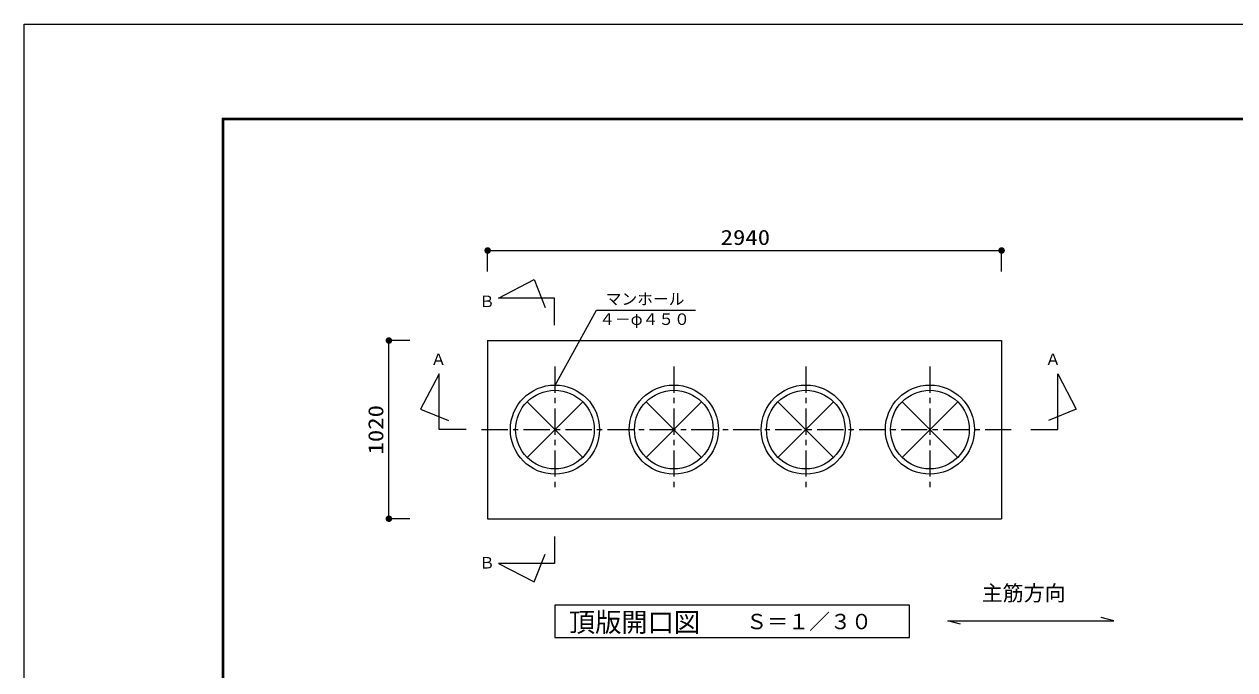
# Model space of a CAD drawing. Units: millimetres, scale not verified. Extents: x -8910 to 8910, y -6308 to 6308.
# Drawn here: x -8910 to -1985, y 2612 to 6308 of the extents above; entities that cross this region are included whole.
import ezdxf
from ezdxf.enums import TextEntityAlignment as Align

# ---------------------------------------------------------------- set-up
doc = ezdxf.new("R2010")
doc.units = ezdxf.units.MM
doc.header["$LTSCALE"] = 30
doc.linetypes.add('CHAIN1', pattern=[8, 5, -1, 1, -1])
for name, color, linetype, lineweight in [('0-0_空気管', 3, 'Continuous', 25), ('0-1_機器', 2, 'Continuous', 25), ('0-4_00クル-フ-6寸法', 132, 'Continuous', 25), ('1-1_2-5_MOJI', 3, 'Continuous', 25), ('1-4_図面枠', 7, 'Continuous', 25), ('1-5_Axis_waku', 7, 'Continuous', 25)]:
    doc.layers.add(name, color=color, linetype=linetype, lineweight=lineweight)
doc.styles.add('ＭＳ ゴシック', font='')
doc.styles.get('ＭＳ ゴシック').set_extended_font_data('MS Gothic')

msp = doc.modelspace()

# ---------------------------------------------------------------- linework, layer by layer
at = {"layer": '0-0_空気管'}
for p, q in [((-6196.54, 4738.71), (-5992.88, 4845.04)), ((-5992.88, 4845.04), (-5928.91, 4685.43)), ((-5876.54, 4738.71), (-6196.54, 4738.71)), ((-5876.54, 4584.34), (-5876.54, 4738.71)), ((-6033.01, 4145.6), (-5714.81, 3827.4)), ((-6033.01, 3827.4), (-5714.81, 4145.6)), ((-5353.01, 4145.6), (-5034.81, 3827.4)), ((-5353.01, 3827.4), (-5034.81, 4145.6)), ((-4598.01, 4145.6), (-4279.82, 3827.4)), ((-4598.01, 3827.4), (-4279.82, 4145.6)), ((-3888.01, 4145.6), (-3569.82, 3827.4)), ((-3888.01, 3827.4), (-3569.82, 4145.6)), ((-6382.67, 3986.5), (-6537.04, 3986.5)), ((-3152.26, 3986.5), (-2997.89, 3986.5)), ((-5876.54, 3375.12), (-5876.54, 3220.76))]:
    msp.add_line(p, q, dxfattribs=at)
at = {"layer": '0-0_空気管', "linetype": 'CHAIN1'}
for p, q in [((-5873.91, 4347.61), (-5873.91, 3637.13)), ((-5193.91, 4347.61), (-5193.91, 3637.13)), ((-4438.92, 4347.61), (-4438.92, 3637.13)), ((-3728.92, 4347.61), (-3728.92, 3637.13)), ((-6293.7, 3986.5), (-3234.38, 3986.5))]:
    msp.add_line(p, q, dxfattribs=at)
at = {"layer": '0-0_空気管'}
for points in [[(-5873.91, 4236.5), (-5635.72, 4670.99), (-5070.42, 4670.99)], [(-6537.04, 3986.5), (-6537.04, 4306.51), (-6643.36, 4102.84), (-6483.76, 4038.88)], [(-2997.89, 3986.5), (-2997.89, 4306.51), (-2891.56, 4102.84), (-3051.17, 4038.88)], [(-5876.54, 3220.76), (-6196.54, 3220.76), (-5992.88, 3114.42), (-5928.91, 3274.04)]]:
    msp.add_lwpolyline(points, dxfattribs=at)
msp.add_lwpolyline([(-3845.77, 2795.73), (-3845.77, 2982.04), (-5875.1, 2982.04), (-5875.1, 2795.73)], close=True, dxfattribs=at)
for centre, radius in [((-5873.91, 3986.5), 255), ((-5193.91, 3986.5), 255), ((-4438.91, 3986.5), 255), ((-3728.91, 3986.5), 255), ((-5873.91, 3986.5), 225), ((-5193.91, 3986.5), 225), ((-4438.91, 3986.5), 225), ((-3728.91, 3986.5), 225)]:
    msp.add_circle(centre, radius, dxfattribs=at)
at = {"layer": '0-1_機器'}
for p, q in [((-6258.91, 4496.5), (-6258.91, 3476.5)), ((-6258.91, 4496.5), (-3318.91, 4496.5)), ((-3318.91, 4496.5), (-3318.91, 3476.5)), ((-6258.91, 3476.5), (-3318.91, 3476.5))]:
    msp.add_line(p, q, dxfattribs=at)
at = {"layer": '0-4_00クル-フ-6寸法', "color": 4}
for p, q in [((-6258.91, 4891.99), (-6258.91, 5011.99)), ((-6258.91, 5011.99), (-3318.91, 5011.99)), ((-3318.91, 4891.99), (-3318.91, 5011.99)), ((-6703.77, 4496.5), (-6823.77, 4496.5)), ((-6823.77, 3476.5), (-6823.77, 4496.5)), ((-6703.77, 3476.5), (-6823.77, 3476.5))]:
    msp.add_line(p, q, dxfattribs=at)
at = {"layer": '0-4_00クル-フ-6寸法'}
for points in [[(-6258.91, 5011.99), (-6277.66, 5011.99), (-6277.51, 5014.34)], [(-6258.91, 5011.99), (-6277.51, 5009.64), (-6277.66, 5011.99)], [(-6258.91, 5011.99), (-6277.51, 5014.34), (-6277.07, 5016.65)], [(-6258.91, 5011.99), (-6277.07, 5007.33), (-6277.51, 5009.64)], [(-6258.91, 5011.99), (-6277.07, 5016.65), (-6276.35, 5018.89)], [(-6258.91, 5011.99), (-6276.35, 5005.09), (-6277.07, 5007.33)], [(-6258.91, 5011.99), (-6276.35, 5018.89), (-6275.34, 5021.02)], [(-6258.91, 5011.99), (-6275.34, 5002.96), (-6276.35, 5005.09)], [(-6258.91, 5011.99), (-6275.34, 5021.02), (-6274.08, 5023.01)], [(-6258.91, 5011.99), (-6274.08, 5000.97), (-6275.34, 5002.96)], [(-6258.91, 5011.99), (-6274.08, 5023.01), (-6272.58, 5024.83)], [(-6258.91, 5011.99), (-6272.58, 4999.16), (-6274.08, 5000.97)], [(-6258.91, 5011.99), (-6272.58, 5024.83), (-6270.86, 5026.44)], [(-6258.91, 5011.99), (-6270.86, 4997.54), (-6272.58, 4999.16)], [(-6258.91, 5011.99), (-6270.86, 5026.44), (-6268.96, 5027.82)], [(-6258.91, 5011.99), (-6268.96, 4996.16), (-6270.86, 4997.54)], [(-6258.91, 5011.99), (-6268.96, 5027.82), (-6266.9, 5028.96)], [(-6258.91, 5011.99), (-6266.9, 4995.02), (-6268.96, 4996.16)], [(-6258.91, 5011.99), (-6266.9, 5028.96), (-6264.71, 5029.82)], [(-6258.91, 5011.99), (-6264.71, 4994.16), (-6266.9, 4995.02)], [(-6258.91, 5011.99), (-6264.71, 5029.82), (-6262.43, 5030.41)], [(-6258.91, 5011.99), (-6262.43, 4993.57), (-6264.71, 4994.16)], [(-6258.91, 5011.99), (-6262.43, 5030.41), (-6260.09, 5030.7)], [(-6258.91, 5011.99), (-6260.09, 4993.28), (-6262.43, 4993.57)], [(-6258.91, 5011.99), (-6260.09, 5030.7), (-6257.74, 5030.7)], [(-6258.91, 5011.99), (-6257.74, 4993.28), (-6260.09, 4993.28)], [(-6258.91, 5011.99), (-6257.74, 5030.7), (-6255.4, 5030.41)], [(-6258.91, 5011.99), (-6255.4, 5030.41), (-6253.12, 5029.82)], [(-6258.91, 5011.99), (-6253.12, 5029.82), (-6250.93, 5028.96)], [(-6258.91, 5011.99), (-6250.93, 5028.96), (-6248.87, 5027.82)], [(-6258.91, 5011.99), (-6248.87, 5027.82), (-6246.96, 5026.44)], [(-6258.91, 5011.99), (-6246.96, 5026.44), (-6245.24, 5024.83)], [(-6258.91, 5011.99), (-6245.24, 5024.83), (-6243.74, 5023.01)], [(-6258.91, 5011.99), (-6243.74, 5023.01), (-6242.48, 5021.02)], [(-6258.91, 5011.99), (-6242.48, 5021.02), (-6241.48, 5018.89)], [(-6258.91, 5011.99), (-6241.48, 5018.89), (-6240.75, 5016.65)], [(-6258.91, 5011.99), (-6240.75, 5016.65), (-6240.31, 5014.34)], [(-6258.91, 5011.99), (-6240.31, 5014.34), (-6240.16, 5011.99)], [(-6258.91, 5011.99), (-6255.4, 4993.57), (-6257.74, 4993.28)], [(-6258.91, 5011.99), (-6253.12, 4994.16), (-6255.4, 4993.57)], [(-6258.91, 5011.99), (-6250.93, 4995.02), (-6253.12, 4994.16)], [(-6258.91, 5011.99), (-6248.87, 4996.16), (-6250.93, 4995.02)], [(-6258.91, 5011.99), (-6246.96, 4997.54), (-6248.87, 4996.16)], [(-6258.91, 5011.99), (-6245.24, 4999.16), (-6246.96, 4997.54)], [(-6258.91, 5011.99), (-6243.74, 5000.97), (-6245.24, 4999.16)], [(-6258.91, 5011.99), (-6242.48, 5002.96), (-6243.74, 5000.97)], [(-6258.91, 5011.99), (-6241.48, 5005.09), (-6242.48, 5002.96)], [(-6258.91, 5011.99), (-6240.75, 5007.33), (-6241.48, 5005.09)], [(-6258.91, 5011.99), (-6240.31, 5009.64), (-6240.75, 5007.33)], [(-6258.91, 5011.99), (-6240.16, 5011.99), (-6240.31, 5009.64)], [(-3318.91, 5011.99), (-3337.66, 5011.99), (-3337.51, 5014.34)], [(-3318.91, 5011.99), (-3337.51, 5009.64), (-3337.66, 5011.99)], [(-3318.91, 5011.99), (-3337.51, 5014.34), (-3337.07, 5016.65)], [(-3318.91, 5011.99), (-3337.07, 5007.33), (-3337.51, 5009.64)], [(-3318.91, 5011.99), (-3337.07, 5016.65), (-3336.35, 5018.89)], [(-3318.91, 5011.99), (-3336.35, 5005.09), (-3337.07, 5007.33)], [(-3318.91, 5011.99), (-3336.35, 5018.89), (-3335.34, 5021.02)], [(-3318.91, 5011.99), (-3335.34, 5002.96), (-3336.35, 5005.09)], [(-3318.91, 5011.99), (-3335.34, 5021.02), (-3334.08, 5023.01)], [(-3318.91, 5011.99), (-3334.08, 5000.97), (-3335.34, 5002.96)], [(-3318.91, 5011.99), (-3334.08, 5023.01), (-3332.58, 5024.83)], [(-3318.91, 5011.99), (-3332.58, 4999.16), (-3334.08, 5000.97)], [(-3318.91, 5011.99), (-3332.58, 5024.83), (-3330.86, 5026.44)], [(-3318.91, 5011.99), (-3330.86, 4997.54), (-3332.58, 4999.16)], [(-3318.91, 5011.99), (-3330.86, 5026.44), (-3328.96, 5027.82)], [(-3318.91, 5011.99), (-3328.96, 4996.16), (-3330.86, 4997.54)], [(-3318.91, 5011.99), (-3328.96, 5027.82), (-3326.9, 5028.96)], [(-3318.91, 5011.99), (-3326.9, 4995.02), (-3328.96, 4996.16)], [(-3318.91, 5011.99), (-3326.9, 5028.96), (-3324.71, 5029.82)], [(-3318.91, 5011.99), (-3324.71, 4994.16), (-3326.9, 4995.02)], [(-3318.91, 5011.99), (-3324.71, 5029.82), (-3322.43, 5030.41)], [(-3318.91, 5011.99), (-3322.43, 4993.57), (-3324.71, 4994.16)], [(-3318.91, 5011.99), (-3322.43, 5030.41), (-3320.09, 5030.7)], [(-3318.91, 5011.99), (-3320.09, 4993.28), (-3322.43, 4993.57)], [(-3318.91, 5011.99), (-3320.09, 5030.7), (-3317.74, 5030.7)], [(-3318.91, 5011.99), (-3317.74, 4993.28), (-3320.09, 4993.28)], [(-3318.91, 5011.99), (-3317.74, 5030.7), (-3315.4, 5030.41)], [(-3318.91, 5011.99), (-3315.4, 5030.41), (-3313.12, 5029.82)], [(-3318.91, 5011.99), (-3313.12, 5029.82), (-3310.93, 5028.96)], [(-3318.91, 5011.99), (-3310.93, 5028.96), (-3308.87, 5027.82)], [(-3318.91, 5011.99), (-3308.87, 5027.82), (-3306.96, 5026.44)], [(-3318.91, 5011.99), (-3306.96, 5026.44), (-3305.24, 5024.83)], [(-3318.91, 5011.99), (-3305.24, 5024.83), (-3303.74, 5023.01)], [(-3318.91, 5011.99), (-3303.74, 5023.01), (-3302.48, 5021.02)], [(-3318.91, 5011.99), (-3302.48, 5021.02), (-3301.48, 5018.89)], [(-3318.91, 5011.99), (-3301.48, 5018.89), (-3300.75, 5016.65)], [(-3318.91, 5011.99), (-3300.75, 5016.65), (-3300.31, 5014.34)], [(-3318.91, 5011.99), (-3300.31, 5014.34), (-3300.16, 5011.99)], [(-3318.91, 5011.99), (-3315.4, 4993.57), (-3317.74, 4993.28)], [(-3318.91, 5011.99), (-3313.12, 4994.16), (-3315.4, 4993.57)], [(-3318.91, 5011.99), (-3310.93, 4995.02), (-3313.12, 4994.16)], [(-3318.91, 5011.99), (-3308.87, 4996.16), (-3310.93, 4995.02)], [(-3318.91, 5011.99), (-3306.96, 4997.54), (-3308.87, 4996.16)], [(-3318.91, 5011.99), (-3305.24, 4999.16), (-3306.96, 4997.54)], [(-3318.91, 5011.99), (-3303.74, 5000.97), (-3305.24, 4999.16)], [(-3318.91, 5011.99), (-3302.48, 5002.96), (-3303.74, 5000.97)], [(-3318.91, 5011.99), (-3301.48, 5005.09), (-3302.48, 5002.96)], [(-3318.91, 5011.99), (-3300.75, 5007.33), (-3301.48, 5005.09)], [(-3318.91, 5011.99), (-3300.31, 5009.64), (-3300.75, 5007.33)], [(-3318.91, 5011.99), (-3300.16, 5011.99), (-3300.31, 5009.64)], [(-6823.77, 4496.5), (-6842.19, 4500.01), (-6841.6, 4502.29)], [(-6823.77, 4496.5), (-6841.6, 4502.29), (-6840.73, 4504.48)], [(-6823.77, 4496.5), (-6840.73, 4504.48), (-6839.6, 4506.54)], [(-6823.77, 4496.5), (-6839.6, 4506.54), (-6838.21, 4508.45)], [(-6823.77, 4496.5), (-6838.21, 4508.45), (-6836.6, 4510.17)], [(-6823.77, 4496.5), (-6836.6, 4510.17), (-6834.79, 4511.67)], [(-6823.77, 4496.5), (-6834.79, 4511.67), (-6832.8, 4512.93)], [(-6823.77, 4496.5), (-6832.8, 4512.93), (-6830.67, 4513.93)], [(-6823.77, 4496.5), (-6830.67, 4513.93), (-6828.43, 4514.66)], [(-6823.77, 4496.5), (-6828.43, 4514.66), (-6826.12, 4515.1)], [(-6823.77, 4496.5), (-6826.12, 4515.1), (-6823.77, 4515.25)], [(-6823.77, 4496.5), (-6823.77, 4515.25), (-6821.42, 4515.1)], [(-6823.77, 4496.5), (-6821.42, 4515.1), (-6819.1, 4514.66)], [(-6823.77, 4496.5), (-6819.1, 4514.66), (-6816.87, 4513.93)], [(-6823.77, 4496.5), (-6816.87, 4513.93), (-6814.73, 4512.93)], [(-6823.77, 4496.5), (-6814.73, 4512.93), (-6812.75, 4511.67)], [(-6823.77, 4496.5), (-6812.75, 4511.67), (-6810.93, 4510.17)], [(-6823.77, 4496.5), (-6810.93, 4510.17), (-6809.32, 4508.45)], [(-6823.77, 4496.5), (-6809.32, 4508.45), (-6807.94, 4506.54)], [(-6823.77, 4496.5), (-6807.94, 4506.54), (-6806.8, 4504.48)], [(-6823.77, 4496.5), (-6806.8, 4504.48), (-6805.94, 4502.29)], [(-6823.77, 4496.5), (-6805.94, 4502.29), (-6805.35, 4500.01)], [(-6823.77, 4496.5), (-6842.48, 4497.67), (-6842.19, 4500.01)], [(-6823.77, 4496.5), (-6842.48, 4495.32), (-6842.48, 4497.67)], [(-6823.77, 4496.5), (-6842.19, 4492.98), (-6842.48, 4495.32)], [(-6823.77, 4496.5), (-6841.6, 4490.7), (-6842.19, 4492.98)], [(-6823.77, 4496.5), (-6840.73, 4488.51), (-6841.6, 4490.7)], [(-6823.77, 4496.5), (-6839.6, 4486.45), (-6840.73, 4488.51)], [(-6823.77, 4496.5), (-6838.21, 4484.55), (-6839.6, 4486.45)], [(-6823.77, 4496.5), (-6836.6, 4482.83), (-6838.21, 4484.55)], [(-6823.77, 4496.5), (-6834.79, 4481.33), (-6836.6, 4482.83)], [(-6823.77, 4496.5), (-6832.8, 4480.07), (-6834.79, 4481.33)], [(-6823.77, 4496.5), (-6830.67, 4479.06), (-6832.8, 4480.07)], [(-6823.77, 4496.5), (-6828.43, 4478.34), (-6830.67, 4479.06)], [(-6823.77, 4496.5), (-6826.12, 4477.9), (-6828.43, 4478.34)], [(-6823.77, 4496.5), (-6823.77, 4477.75), (-6826.12, 4477.9)], [(-6823.77, 4496.5), (-6805.35, 4500.01), (-6805.05, 4497.67)], [(-6823.77, 4496.5), (-6805.05, 4497.67), (-6805.05, 4495.32)], [(-6823.77, 4496.5), (-6821.42, 4477.9), (-6823.77, 4477.75)], [(-6823.77, 4496.5), (-6819.1, 4478.34), (-6821.42, 4477.9)], [(-6823.77, 4496.5), (-6816.87, 4479.06), (-6819.1, 4478.34)], [(-6823.77, 4496.5), (-6814.73, 4480.07), (-6816.87, 4479.06)], [(-6823.77, 4496.5), (-6812.75, 4481.33), (-6814.73, 4480.07)], [(-6823.77, 4496.5), (-6810.93, 4482.83), (-6812.75, 4481.33)], [(-6823.77, 4496.5), (-6809.32, 4484.55), (-6810.93, 4482.83)], [(-6823.77, 4496.5), (-6807.94, 4486.45), (-6809.32, 4484.55)], [(-6823.77, 4496.5), (-6806.8, 4488.51), (-6807.94, 4486.45)], [(-6823.77, 4496.5), (-6805.94, 4490.7), (-6806.8, 4488.51)], [(-6823.77, 4496.5), (-6805.35, 4492.98), (-6805.94, 4490.7)], [(-6823.77, 4496.5), (-6805.05, 4495.32), (-6805.35, 4492.98)], [(-6823.77, 3476.5), (-6842.48, 3477.67), (-6842.19, 3480.01)], [(-6823.77, 3476.5), (-6842.48, 3475.32), (-6842.48, 3477.67)], [(-6823.77, 3476.5), (-6842.19, 3472.98), (-6842.48, 3475.32)], [(-6823.77, 3476.5), (-6842.19, 3480.01), (-6841.6, 3482.29)], [(-6823.77, 3476.5), (-6841.6, 3470.7), (-6842.19, 3472.98)], [(-6823.77, 3476.5), (-6841.6, 3482.29), (-6840.73, 3484.48)], [(-6823.77, 3476.5), (-6840.73, 3468.51), (-6841.6, 3470.7)], [(-6823.77, 3476.5), (-6840.73, 3484.48), (-6839.6, 3486.54)], [(-6823.77, 3476.5), (-6839.6, 3466.45), (-6840.73, 3468.51)], [(-6823.77, 3476.5), (-6839.6, 3486.54), (-6838.21, 3488.45)], [(-6823.77, 3476.5), (-6838.21, 3464.55), (-6839.6, 3466.45)], [(-6823.77, 3476.5), (-6838.21, 3488.45), (-6836.6, 3490.17)], [(-6823.77, 3476.5), (-6836.6, 3462.83), (-6838.21, 3464.55)], [(-6823.77, 3476.5), (-6836.6, 3490.17), (-6834.79, 3491.67)], [(-6823.77, 3476.5), (-6834.79, 3461.33), (-6836.6, 3462.83)], [(-6823.77, 3476.5), (-6834.79, 3491.67), (-6832.8, 3492.93)], [(-6823.77, 3476.5), (-6832.8, 3460.07), (-6834.79, 3461.33)], [(-6823.77, 3476.5), (-6832.8, 3492.93), (-6830.67, 3493.93)], [(-6823.77, 3476.5), (-6830.67, 3459.06), (-6832.8, 3460.07)], [(-6823.77, 3476.5), (-6830.67, 3493.93), (-6828.43, 3494.66)], [(-6823.77, 3476.5), (-6828.43, 3458.34), (-6830.67, 3459.06)], [(-6823.77, 3476.5), (-6828.43, 3494.66), (-6826.12, 3495.1)], [(-6823.77, 3476.5), (-6826.12, 3457.9), (-6828.43, 3458.34)], [(-6823.77, 3476.5), (-6826.12, 3495.1), (-6823.77, 3495.25)], [(-6823.77, 3476.5), (-6823.77, 3457.75), (-6826.12, 3457.9)], [(-6823.77, 3476.5), (-6823.77, 3495.25), (-6821.42, 3495.1)], [(-6823.77, 3476.5), (-6821.42, 3495.1), (-6819.1, 3494.66)], [(-6823.77, 3476.5), (-6819.1, 3494.66), (-6816.87, 3493.93)], [(-6823.77, 3476.5), (-6816.87, 3493.93), (-6814.73, 3492.93)], [(-6823.77, 3476.5), (-6814.73, 3492.93), (-6812.75, 3491.67)], [(-6823.77, 3476.5), (-6812.75, 3491.67), (-6810.93, 3490.17)], [(-6823.77, 3476.5), (-6810.93, 3490.17), (-6809.32, 3488.45)], [(-6823.77, 3476.5), (-6809.32, 3488.45), (-6807.94, 3486.54)], [(-6823.77, 3476.5), (-6807.94, 3486.54), (-6806.8, 3484.48)], [(-6823.77, 3476.5), (-6806.8, 3484.48), (-6805.94, 3482.29)], [(-6823.77, 3476.5), (-6805.94, 3482.29), (-6805.35, 3480.01)], [(-6823.77, 3476.5), (-6805.35, 3480.01), (-6805.05, 3477.67)], [(-6823.77, 3476.5), (-6805.05, 3477.67), (-6805.05, 3475.32)], [(-6823.77, 3476.5), (-6821.42, 3457.9), (-6823.77, 3457.75)], [(-6823.77, 3476.5), (-6819.1, 3458.34), (-6821.42, 3457.9)], [(-6823.77, 3476.5), (-6816.87, 3459.06), (-6819.1, 3458.34)], [(-6823.77, 3476.5), (-6814.73, 3460.07), (-6816.87, 3459.06)], [(-6823.77, 3476.5), (-6812.75, 3461.33), (-6814.73, 3460.07)], [(-6823.77, 3476.5), (-6810.93, 3462.83), (-6812.75, 3461.33)], [(-6823.77, 3476.5), (-6809.32, 3464.55), (-6810.93, 3462.83)], [(-6823.77, 3476.5), (-6807.94, 3466.45), (-6809.32, 3464.55)], [(-6823.77, 3476.5), (-6806.8, 3468.51), (-6807.94, 3466.45)], [(-6823.77, 3476.5), (-6805.94, 3470.7), (-6806.8, 3468.51)], [(-6823.77, 3476.5), (-6805.35, 3472.98), (-6805.94, 3470.7)], [(-6823.77, 3476.5), (-6805.05, 3475.32), (-6805.35, 3472.98)]]:
    msp.add_solid(points, dxfattribs=at)
at = {"layer": '1-1_2-5_MOJI'}
msp.add_line((-2676.6, 2892.39), (-2749.05, 2911.8), dxfattribs=at)
msp.add_lwpolyline([(-3554.16, 2872.98), (-3626.6, 2892.39), (-2676.6, 2892.39)], dxfattribs=at)
at = {"layer": '1-4_図面枠'}
msp.add_lwpolyline([(-8910, -6307.5), (-8910, 6307.5), (8910, 6307.5), (8910, -6307.5)], close=True, dxfattribs=at)
at = {"layer": '1-5_Axis_waku'}
for p, q in [((-7778.4, 5769.9), (8408.4, 5769.9)), ((-7778.4, 5769.9), (-7778.4, -5814.9)), ((-7777.8, 5769.3), (8407.8, 5769.3)), ((-7777.8, 5769.3), (-7777.8, -5814.3)), ((-7777.2, 5768.7), (8407.2, 5768.7)), ((-7777.2, 5768.7), (-7777.2, -5813.7)), ((-7776.6, 5768.1), (8406.6, 5768.1)), ((-7776.6, 5768.1), (-7776.6, -5813.1)), ((-7776, 5767.5), (8406, 5767.5)), ((-7776, 5767.5), (-7776, -5812.5)), ((-7775.4, 5766.9), (8405.4, 5766.9)), ((-7775.4, 5766.9), (-7775.4, -5811.9)), ((-7774.8, 5766.3), (8404.8, 5766.3)), ((-7774.8, 5766.3), (-7774.8, -5811.3)), ((-7774.2, 5765.7), (8404.2, 5765.7)), ((-7774.2, 5765.7), (-7774.2, -5810.7)), ((-7773.6, 5765.1), (8403.6, 5765.1)), ((-7773.6, 5765.1), (-7773.6, -5810.1)), ((-7773, 5764.5), (8403, 5764.5)), ((-7773, 5764.5), (-7773, -5809.5)), ((-7772.4, 5763.9), (8402.4, 5763.9)), ((-7772.4, 5763.9), (-7772.4, -5808.9)), ((-7771.8, 5763.3), (8401.8, 5763.3)), ((-7771.8, 5763.3), (-7771.8, -5808.3)), ((-7771.2, 5762.7), (8401.2, 5762.7)), ((-7771.2, 5762.7), (-7771.2, -5807.7)), ((-7770.6, 5762.1), (8400.6, 5762.1)), ((-7770.6, 5762.1), (-7770.6, -5807.1)), ((-7770, 5761.5), (8400, 5761.5)), ((-7770, 5761.5), (-7770, -5806.5))]:
    msp.add_line(p, q, dxfattribs=at)

# ---------------------------------------------------------------- texts
at = {"layer": '0-0_空気管', "color": 4, "style": 'ＭＳ ゴシック'}
for s, height, p in [('Ｂ', 65.98, (-6307.89, 4667.87)), ('マンホール', 65.98, (-5583.45, 4681.54)), ('４－φ４５０', 65.98, (-5620.72, 4565.99)), ('Ａ', 65.98, (-6584.97, 4335.88)), ('Ａ', 65.98, (-3069.96, 4335.88)), ('Ｂ', 65.98, (-6307.89, 3171.6)), ('頂版開口図', 110, (-5793.85, 2795.76)), ('Ｓ＝１／３０', 87.98, (-4780.3, 2817.43))]:
    msp.add_text(s, height=height, dxfattribs=at).set_placement(p, align=Align.BOTTOM_LEFT)
at = {"layer": '0-4_00クル-フ-6寸法', "color": 3, "style": 'ＭＳ ゴシック', "width": 1.2}
msp.add_text('2940', height=86.66, dxfattribs=at).set_placement((-4926.06, 5017.84), align=Align.BOTTOM_LEFT)
msp.add_text('1020', height=86.66, rotation=90, dxfattribs=at).set_placement((-6829.61, 3844.21), align=Align.BOTTOM_LEFT)
at = {"layer": '1-1_2-5_MOJI', "color": 4, "style": 'ＭＳ ゴシック'}
msp.add_text('主筋方向', height=87.98, dxfattribs=at).set_placement((-3432.5, 2980.41), align=Align.BOTTOM_LEFT)

doc.saveas('drawing.dxf')
